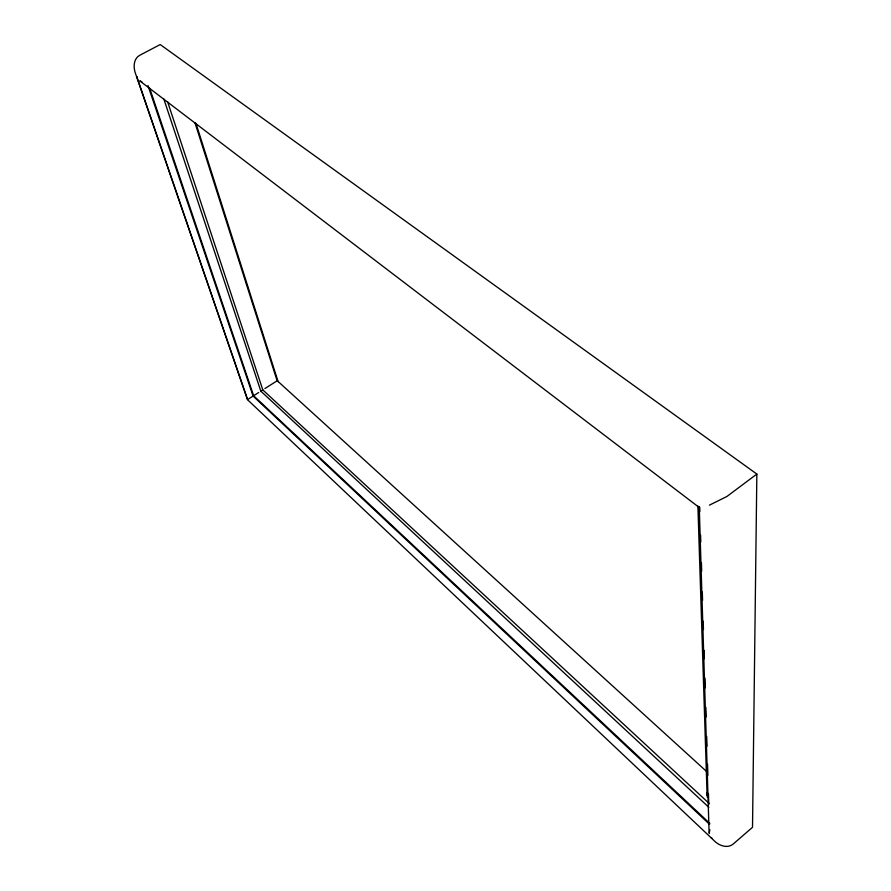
<?xml version="1.0" encoding="UTF-8"?>
<svg xmlns="http://www.w3.org/2000/svg" width="891" height="891" viewBox="0 0 891 891"><rect width="100%" height="100%" fill="white"/><g stroke="black" fill="none" stroke-linecap="round" stroke-linejoin="round"><path stroke-width="1.34" d="M756.849 474.068L752.516 827.305L733.338 843.922C727.245 849.123 718.358 845.359 713.602 840.146L247.475 399.669L135.811 74.421C133.294 68.206 133.015 59.062 139.664 55.331L160.213 44.55L756.849 474.068L726.867 496.51L709.436 505.141M709.203 833.542L709.849 829.677M707.209 792.444L707.354 797.356M709.091 832.651L699.257 506.656M258.735 392.497L253.634 395.738L149.643 88.153M248.611 398.934L253.1 396.083L709.581 824.342M264.917 388.543L277.246 380.724L706.763 771.639M163.844 99.024L260.829 391.149L262.8 389.902L709.158 803.459M141.847 81.794L139.731 80.858L699.012 507.324M260.829 391.149L708.868 807.324M711.274 837.685L711.92 838.286M253.634 395.738L709.826 823.429M247.598 399.58L136.768 76.626L137.036 77.428M147.951 85.491L253.1 396.083M167.575 101.663L262.8 389.902M196.009 123.47L278.115 381.693M194.929 122.646L277.134 380.802M699.736 507.324L699.858 511.49M700.582 535.101L700.794 542.051M701.429 562.878L701.685 571.22M702.32 592.047L702.565 600.378M703.199 621.216L703.456 629.547M704.09 650.385L704.347 658.716M704.937 678.162L705.238 687.885M705.828 707.32L706.118 717.043M706.708 736.489L707.008 746.212M707.554 764.266L707.899 775.382M708.445 793.435L708.779 804.551M697.898 506.11L707.109 795.663"/></g></svg>
